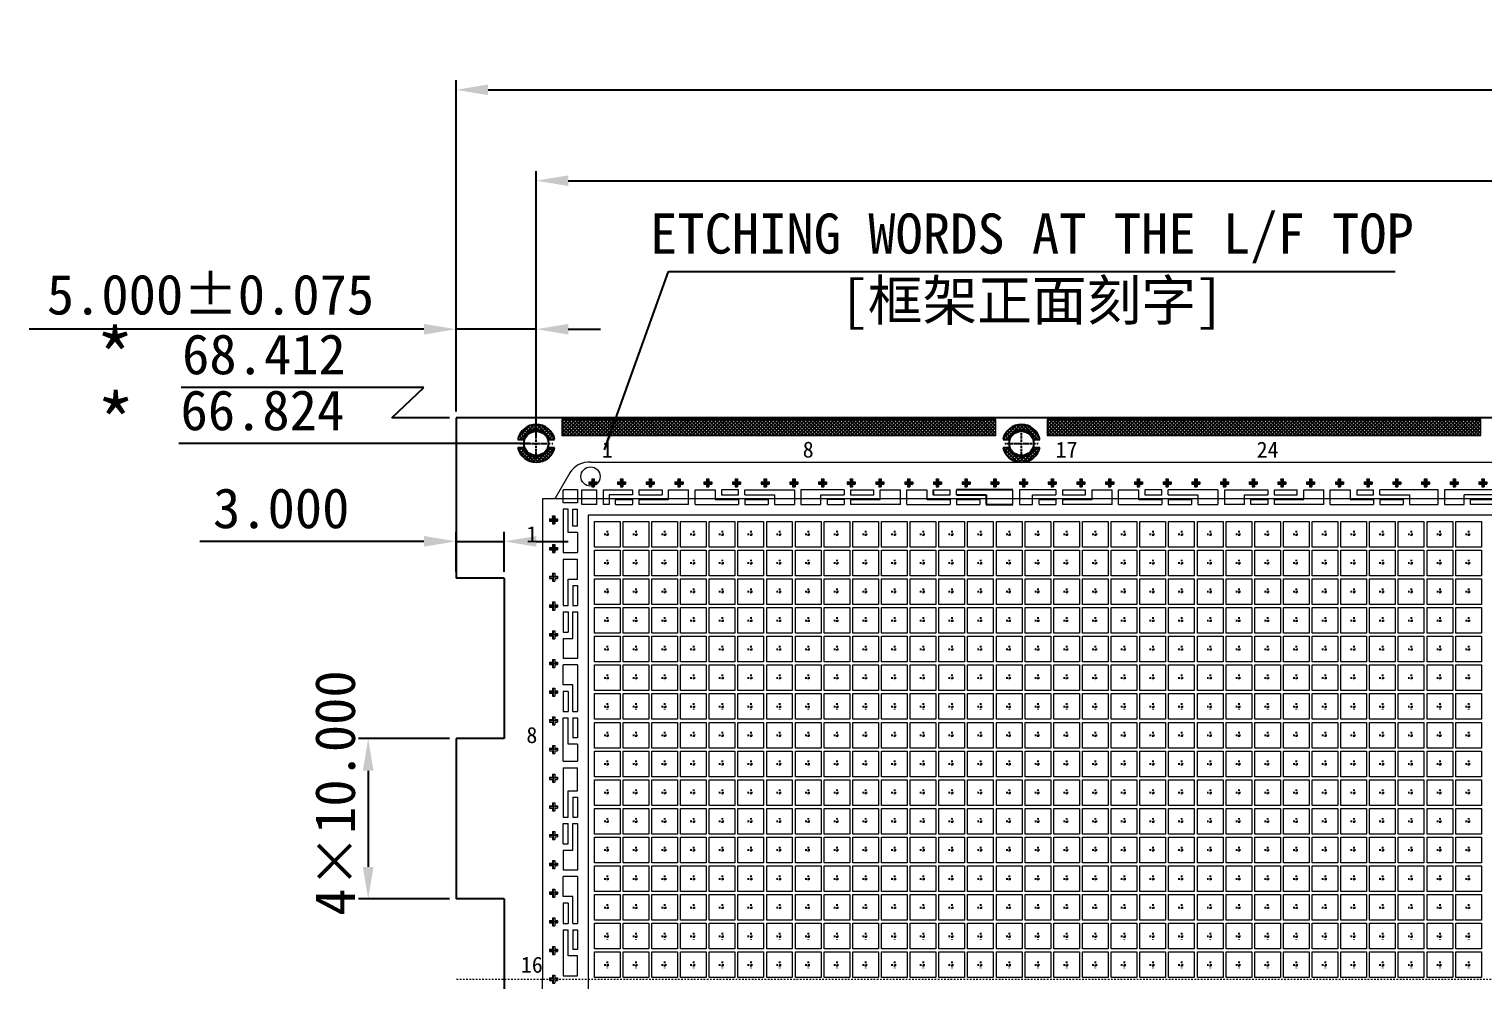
# Model space of a CAD drawing. Extents: x -590 to -223, y -126 to 82.
# Drawn here: x -578.9 to -488.3, y 23 to 82.3 of the extents above; entities that cross this region are included whole.
import ezdxf

# ---------------------------------------------------------------- set-up
doc = ezdxf.new("R2010")
doc.units = 0
doc.header["$LTSCALE"] = 0.01
doc.header["$MEASUREMENT"] = 0
for name, pattern in [('CENTER', [2, 1.25, -0.25, 0.25, -0.25]), ('CENTER2', [1.125, 0.75, -0.125, 0.125, -0.125]), ('PHANTOM', [2.5, 1.25, -0.25, 0.25, -0.25, 0.25, -0.25])]:
    doc.linetypes.add(name, pattern=pattern)
doc.layers.get('0').update_dxf_attribs({"linetype": 'CONTINUOUS', "lineweight": 0})
doc.layers.get('DEFPOINTS').update_dxf_attribs({"linetype": 'CONTINUOUS'})
for name, color, linetype in [('0D', 2, 'CONTINUOUS'), ('CEN', 2, 'CENTER'), ('DIM', 7, 'CONTINUOUS'), ('Double Plating', 6, 'CONTINUOUS'), ('PAGE1', 7, 'CONTINUOUS'), ('plating', 1, 'CONTINUOUS'), ('标注', 7, 'CONTINUOUS')]:
    doc.layers.add(name, color=color, linetype=linetype)
doc.layers.add('Pkg', color=6, linetype='PHANTOM', lineweight=9)
doc.styles.get("Standard").update_dxf_attribs({"font": ''})
doc.styles.get('STANDARD').set_extended_font_data('SimSun')
doc.dimstyles.new('St.ZJ', dxfattribs={"dimtxt": 2.5, "dimasz": 2, "dimexe": 0.6, "dimexo": 0.4, "dimgap": 0.8, "dimtad": 1, "dimdec": 3, "dimzin": 0, "dimdsep": 46, "dimtxsty": 'STANDARD', "dimcen": 0.6, "dimclrd": 1, "dimclre": 1, "dimclrt": 256, "dimadec": 0, "dimazin": 0, "dimtfac": 1, "dimtdec": 3, "dimtmove": 0, "dimatfit": 3, "dimfxl": 1, "dimtolj": 1, "dimtzin": 0, "dimarcsym": 0})
pattern_1 = [(45, (0, 0), (-0.1122532, 0.1122532), []), (135, (0, 0), (-0.1122532, -0.1122532), [])]

# ---------------------------------------------------------------- blocks, each defined once
blk = doc.blocks.new('*D17')
at = {"color": 1, "lineweight": -2, "transparency": 16777216}
for p, q in [((-1339.222, -1190.498), (-1339.222, -1187.996)), ((-1336.222, -1190.498), (-1336.222, -1187.996)), ((-1341.222, -1188.596), (-1355.195, -1188.596)), ((-1339.222, -1188.596), (-1336.222, -1188.596)), ((-1334.222, -1188.596), (-1332.222, -1188.596))]:
    blk.add_line(p, q, dxfattribs=at)
at = {"color": 1, "transparency": 16777216}
for points in [[(-1341.222, -1188.929), (-1341.222, -1188.263), (-1339.222, -1188.596)], [(-1334.222, -1188.263), (-1334.222, -1188.929), (-1336.222, -1188.596)]]:
    blk.add_solid(points, dxfattribs=at)
at = {"layer": 'DEFPOINTS', "color": 0, "transparency": 16777216}
for p in [(-1336.222, -1188.596), (-1339.222, -1190.898), (-1336.222, -1190.898)]:
    blk.add_point(p, dxfattribs=at)
at = {"transparency": 16777216, "insert": (-1350.122, -1186.546), "char_height": 2.5, "attachment_point": 5}
blk.add_mtext('\\A1;3.000', dxfattribs=at)
blk = doc.blocks.new('SQURE')
h = blk.add_hatch()
h.set_pattern_fill('ANSI31', color=3, scale=0.01, style=0)
h.set_pattern_definition([(45, (-1249.376477, 404.86497), (-0.0224506403, 0.0224506403), [])])
h.paths.add_polyline_path([(0.25, 0.075), (0.075, 0.075), (0.075, 0.25), (0, 0.25), (0, 0), (0.25, 0)])
h.paths.add_polyline_path([(0.25, 0), (0, 0), (0, -0.039, 0.039956), (0.075, -0.098), (0.075, -0.075), (0.25, -0.075)])
h.paths.add_polyline_path([(0, -0.039), (0, -0.25), (0.075, -0.25), (0.075, -0.098, -0.039956)])
h.paths.add_polyline_path([(0, -0.039, -0.02262), (-0.038, 0), (-0.25, 0), (-0.25, -0.075), (-0.075, -0.075), (-0.075, -0.25), (0, -0.25)])
h.paths.add_polyline_path([(-0.095, 0.075), (-0.25, 0.075), (-0.25, 0), (-0.038, 0, -0.039348)])
h.paths.add_polyline_path([(0, 0.25), (-0.075, 0.25), (-0.075, 0.075), (-0.095, 0.075, 0.039348), (-0.038, 0), (0, 0)])
h.paths.add_polyline_path([(0, 0), (-0.038, 0, 0.02262), (0, -0.039)])
at = {"color": 2, "linetype": 'ByBlock', "lineweight": 0}
for p, q in [((-0.25, 0.075), (-0.075, 0.075)), ((-0.25, 0.075), (-0.25, -0.075)), ((-0.075, 0.25), (-0.075, 0.075)), ((-0.075, 0.25), (0.075, 0.25)), ((0.075, 0.25), (0.075, 0.075)), ((0.075, 0.075), (0.25, 0.075)), ((-0.25, -0.075), (-0.075, -0.075)), ((-0.075, -0.075), (-0.075, -0.25)), ((0.075, -0.075), (0.25, -0.075)), ((0.075, -0.075), (0.075, -0.25))]:
    blk.add_line(p, q, dxfattribs=at)
at = {"color": 2}
for p, q in [((0.25, 0.075), (0.25, -0.075)), ((-0.075, -0.25), (0.075, -0.25))]:
    blk.add_line(p, q, dxfattribs=at)
at = {"layer": '0D', "color": 3, "linetype": 'ByBlock', "lineweight": 0}
for p, q in [((0.27, 0), (-0.27, 0)), ((0, -0.264), (0, 0.264))]:
    blk.add_line(p, q, dxfattribs=at)
blk = doc.blocks.new('SQURE1')
at = {"linetype": 'ByBlock', "lineweight": 0}
for p, q in [((131.523, 272.082), (131.523, 271.907)), ((131.523, 272.082), (131.673, 272.082)), ((131.673, 272.082), (131.673, 271.907)), ((131.348, 271.907), (131.523, 271.907)), ((131.348, 271.907), (131.348, 271.757)), ((131.348, 271.757), (131.523, 271.757)), ((131.523, 271.757), (131.523, 271.582)), ((131.673, 271.907), (131.848, 271.907)), ((131.673, 271.757), (131.848, 271.757)), ((131.673, 271.757), (131.673, 271.582))]:
    blk.add_line(p, q, dxfattribs=at)
for p, q in [((131.523, 271.582), (131.673, 271.582)), ((131.848, 271.907), (131.848, 271.757))]:
    blk.add_line(p, q)
at = {"layer": '0D', "color": 3, "linetype": 'ByBlock', "lineweight": 0}
for p, q in [((131.598, 271.568), (131.598, 272.095)), ((131.868, 271.832), (131.328, 271.832))]:
    blk.add_line(p, q, dxfattribs=at)
blk = doc.blocks.new('*D19')
at = {"color": 1, "lineweight": -2, "transparency": 16777216}
for p, q in [((-1334.222, -1182.086), (-1334.222, -1165.506)), ((-1092.222, -1182.086), (-1092.222, -1165.506)), ((-1332.222, -1166.106), (-1094.222, -1166.106))]:
    blk.add_line(p, q, dxfattribs=at)
at = {"color": 1, "transparency": 16777216}
for points in [[(-1332.222, -1165.773), (-1332.222, -1166.44), (-1334.222, -1166.106)], [(-1094.222, -1166.44), (-1094.222, -1165.773), (-1092.222, -1166.106)]]:
    blk.add_solid(points, dxfattribs=at)
at = {"layer": 'DEFPOINTS', "color": 0, "transparency": 16777216}
for p in [(-1092.222, -1166.106), (-1334.222, -1182.486), (-1092.222, -1182.486)]:
    blk.add_point(p, dxfattribs=at)
at = {"transparency": 16777216, "insert": (-1213.222, -1163.959), "char_height": 2.5, "attachment_point": 5}
blk.add_mtext('\\A1;8×30.25%%P0.025=242.000', dxfattribs=at)
blk = doc.blocks.new('*D22')
at = {"color": 1, "lineweight": -2, "transparency": 16777216}
for p, q in [((-1339.622, -1200.898), (-1345.301, -1200.898)), ((-1344.701, -1202.898), (-1344.701, -1208.898)), ((-1339.622, -1210.898), (-1345.301, -1210.898))]:
    blk.add_line(p, q, dxfattribs=at)
at = {"color": 1, "transparency": 16777216}
for points in [[(-1344.368, -1202.898), (-1345.035, -1202.898), (-1344.701, -1200.898)], [(-1345.035, -1208.898), (-1344.368, -1208.898), (-1344.701, -1210.898)]]:
    blk.add_solid(points, dxfattribs=at)
at = {"layer": 'DEFPOINTS', "color": 0, "transparency": 16777216}
for p in [(-1339.222, -1200.898), (-1344.701, -1210.898), (-1339.222, -1210.898)]:
    blk.add_point(p, dxfattribs=at)
at = {"transparency": 16777216, "insert": (-1346.751, -1204.291), "char_height": 2.5, "attachment_point": 5, "rotation": 90}
blk.add_mtext('4×\\A1;10.000', dxfattribs=at)
blk = doc.blocks.new('Number1')
at = {"char_height": 1, "width": 2.79448, "attachment_point": 5}
for s, insert in [('1', (-0.995, 7.07)), ('8', (11.535, 7.07)), ('17', (27.645, 7.07)), ('24', (40.175, 7.07))]:
    blk.add_mtext(s, dxfattribs=dict(at, insert=insert))
blk = doc.blocks.new('Number2')
at = {"char_height": 1, "width": 2.79448, "attachment_point": 5}
for s, insert in [('1', (-6.111, 1.795)), ('8', (-6.111, -10.735)), ('16', (-6.111, -25.055)), ('24', (-6.111, -39.375)), ('32', (-6.111, -53.695))]:
    blk.add_mtext(s, dxfattribs=dict(at, insert=insert))
blk = doc.blocks.new('ceter')
at = {"color": 1, "linetype": 'CENTER2', "ltscale": 0.05}
for p, q in [((133.753, 275.997), (134.143, 275.997)), ((133.753, 275.997), (134.143, 275.997)), ((133.753, 275.997), (134.143, 275.997)), ((133.753, 275.997), (134.143, 275.997)), ((133.948, 276.199), (133.948, 275.795)), ((133.948, 276.199), (133.948, 275.795)), ((133.948, 276.199), (133.948, 275.795)), ((133.948, 276.199), (133.948, 275.795))]:
    blk.add_line(p, q, dxfattribs=at)
blk = doc.blocks.new('frame')
at = {"layer": 'Pkg', "color": 0, "linetype": 'ByBlock'}
blk.add_lwpolyline([(-549.124, -323.329), (-547.524, -323.329), (-547.524, -324.929), (-549.124, -324.929)], close=True, dxfattribs=at)
at = {"layer": 'plating'}
blk.add_blockref('ceter', (-682.272, -600.125), dxfattribs=at)
blk = doc.blocks.new('*D39')
at = {"layer": 'DEFPOINTS', "color": 0, "transparency": 16777216}
for p in [(-1089.222, -1160.438), (-1339.222, -1180.898), (-1089.222, -1184.895)]:
    blk.add_point(p, dxfattribs=at)
at = {"layer": 'DIM', "color": 1, "lineweight": -2, "transparency": 16777216}
for p, q in [((-1339.222, -1180.498), (-1339.222, -1159.838)), ((-1089.222, -1184.495), (-1089.222, -1159.838)), ((-1337.222, -1160.438), (-1091.222, -1160.438))]:
    blk.add_line(p, q, dxfattribs=at)
at = {"layer": 'DIM', "color": 1, "transparency": 16777216}
for points in [[(-1337.222, -1160.105), (-1337.222, -1160.772), (-1339.222, -1160.438)], [(-1091.222, -1160.772), (-1091.222, -1160.105), (-1089.222, -1160.438)]]:
    blk.add_solid(points, dxfattribs=at)
at = {"layer": 'DIM', "transparency": 16777216, "insert": (-1213.749, -1158.291), "char_height": 2.5, "attachment_point": 5}
blk.add_mtext('\\A1;250.000%%P0.100', dxfattribs=at)
blk = doc.blocks.new('*D46')
at = {"color": 1, "lineweight": -2, "transparency": 16777216}
for p, q in [((-1341.222, -1175.368), (-1365.841, -1175.368)), ((-1339.222, -1180.498), (-1339.222, -1174.768)), ((-1334.222, -1175.368), (-1339.222, -1175.368)), ((-1334.222, -1182.086), (-1334.222, -1174.768)), ((-1332.222, -1175.368), (-1330.222, -1175.368))]:
    blk.add_line(p, q, dxfattribs=at)
at = {"color": 1, "transparency": 16777216}
for points in [[(-1341.222, -1175.701), (-1341.222, -1175.035), (-1339.222, -1175.368)], [(-1332.222, -1175.035), (-1332.222, -1175.701), (-1334.222, -1175.368)]]:
    blk.add_solid(points, dxfattribs=at)
at = {"layer": 'DEFPOINTS', "color": 0, "transparency": 16777216}
for p in [(-1339.222, -1175.368), (-1339.222, -1180.898), (-1334.222, -1182.486)]:
    blk.add_point(p, dxfattribs=at)
at = {"transparency": 16777216, "insert": (-1354.531, -1173.22), "char_height": 2.5, "attachment_point": 5}
blk.add_mtext('\\A1;5.000%%P0.075', dxfattribs=at)
blk = doc.blocks.new('*D49')
at = {"color": 1, "lineweight": -2, "transparency": 16777216}
blk.add_line((-1334.622, -1182.486), (-1356.512, -1182.486), dxfattribs=at)
at = {"layer": 'DEFPOINTS', "color": 0, "transparency": 16777216}
for p in [(-1345.279, -1182.486), (-1334.222, -1182.486), (-1331.582, -1249.31)]:
    blk.add_point(p, dxfattribs=at)
at = {"transparency": 16777216, "insert": (-1351.296, -1180.436), "char_height": 2.5, "attachment_point": 5}
blk.add_mtext('\\A1;66.824', dxfattribs=at)
blk = doc.blocks.new('*D50')
at = {"color": 1, "lineweight": -2, "transparency": 16777216}
for p, q in [((-1341.232, -1178.997), (-1356.367, -1178.997)), ((-1343.222, -1180.898), (-1341.232, -1178.997)), ((-1339.622, -1180.898), (-1343.222, -1180.898))]:
    blk.add_line(p, q, dxfattribs=at)
at = {"layer": 'DEFPOINTS', "color": 0, "transparency": 16777216}
for p in [(-1345.232, -1178.997), (-1339.222, -1180.898), (-1331.582, -1249.31)]:
    blk.add_point(p, dxfattribs=at)
at = {"transparency": 16777216, "insert": (-1351.2, -1176.947), "char_height": 2.5, "attachment_point": 5}
blk.add_mtext('\\A1;68.412', dxfattribs=at)
blk = doc.blocks.new('vc')
for p, q in [((-93.64, 209.47), (-94.99, 209.47)), ((-94.99, 208.27), (-94.99, 209.47)), ((-93.24, 208.12), (-93.24, 209.47)), ((-93.24, 209.47), (-91.85, 209.47)), ((-91.85, 208.12), (-91.85, 209.47)), ((-91.25, 209.47), (-91.25, 208.12)), ((-91.25, 209.47), (-88.51, 209.47)), ((-85.74, 209.47), (-85.74, 209.02)), ((-85.14, 208.57), (-85.14, 209.47)), ((-85.14, 209.47), (-83.26, 209.47)), ((-80.79, 209.47), (-80.79, 208.57)), ((-80.19, 209.47), (-80.19, 209.02)), ((-68.71, 209.47), (-72.76, 209.47)), ((-65.94, 209.02), (-65.94, 209.47)), ((-65.34, 208.57), (-65.34, 209.47)), ((-65.34, 209.47), (-63.46, 209.47)), ((-60.99, 209.47), (-60.99, 208.57)), ((-52.93, 208.12), (-52.93, 209.47)), ((-52.33, 209.47), (-52.33, 208.12)), ((-48.91, 209.47), (-52.33, 209.47)), ((-46.14, 209.02), (-46.14, 209.47)), ((-45.54, 208.57), (-45.54, 209.47)), ((-45.54, 209.47), (-43.66, 209.47)), ((-41.19, 209.47), (-41.19, 208.57)), ((-40.59, 209.47), (-40.59, 209.02)), ((-33.76, 209.47), (-38.41, 209.47)), ((-26.34, 209.02), (-26.34, 209.47)), ((-25.74, 208.57), (-25.74, 209.47)), ((-25.74, 209.47), (-23.86, 209.47)), ((-21.39, 209.47), (-21.39, 208.57)), ((-20.79, 209.47), (-20.79, 209.02)), ((-13.29, 209.47), (-18.61, 209.47)), ((-13.18, 209.47), (-13.29, 209.47)), ((-13.18, 208.12), (-13.18, 209.47)), ((-12.58, 209.47), (-12.58, 208.12)), ((-7.92, 209.47), (-12.58, 209.47)), ((-93.64, 208.27), (-94.99, 208.27)), ((-94.54, 208.27), (-94.99, 208.27)), ((-91.85, 208.12), (-93.24, 208.12)), ((-90.69, 208.12), (-91.25, 208.12)), ((-88.51, 209.02), (-90.69, 209.02)), ((-90.69, 209.02), (-90.69, 208.12)), ((-90.09, 208.12), (-90.09, 208.57)), ((-87.91, 208.57), (-85.14, 208.57)), ((-83.26, 208.12), (-87.91, 208.12)), ((-80.79, 208.57), (-78.61, 208.57)), ((-78.01, 209.02), (-75.24, 209.02)), ((-75.84, 208.57), (-75.84, 208.12)), ((-75.24, 209.02), (-75.24, 208.12)), ((-72.76, 208.12), (-70.89, 208.12)), ((-70.89, 208.12), (-70.89, 209.02)), ((-70.89, 209.02), (-68.71, 209.02)), ((-70.29, 208.12), (-70.29, 208.57)), ((-68.11, 208.57), (-65.34, 208.57)), ((-63.46, 208.12), (-68.11, 208.12)), ((-60.99, 208.57), (-58.81, 208.57)), ((-56.04, 208.57), (-56.04, 208.12)), ((-52.33, 208.12), (-51.09, 208.12)), ((-51.09, 208.12), (-51.09, 209.02)), ((-51.09, 209.02), (-48.91, 209.02)), ((-50.49, 208.12), (-50.49, 208.57)), ((-48.31, 208.57), (-45.54, 208.57)), ((-43.66, 208.12), (-48.31, 208.12)), ((-41.19, 208.57), (-39.01, 208.57)), ((-38.41, 209.02), (-35.64, 209.02)), ((-36.24, 208.57), (-36.24, 208.12)), ((-35.64, 209.02), (-35.64, 208.12)), ((-35.64, 208.12), (-33.76, 208.12)), ((-31.29, 208.12), (-31.29, 209.02)), ((-31.29, 209.02), (-29.11, 209.02)), ((-30.69, 208.12), (-30.69, 208.57)), ((-28.51, 208.57), (-25.74, 208.57)), ((-23.86, 208.12), (-28.51, 208.12)), ((-21.39, 208.57), (-19.21, 208.57)), ((-18.61, 209.02), (-15.84, 209.02)), ((-16.44, 208.57), (-16.44, 208.12)), ((-15.84, 209.02), (-15.84, 208.12)), ((-15.84, 208.12), (-13.29, 208.12)), ((-13.29, 208.12), (-13.18, 208.12)), ((-12.58, 208.12), (-10.74, 208.12)), ((-10.74, 208.12), (-10.74, 209.02)), ((-94.54, 207.67), (-94.99, 207.67)), ((-94.54, 205.48), (-94.54, 207.67)), ((-94.09, 206.08), (-94.09, 207.67)), ((-93.64, 206.08), (-93.64, 207.67)), ((-93.64, 205.48), (-94.54, 205.48)), ((-93.64, 206.08), (-94.09, 206.08)), ((-94.99, 203.01), (-94.99, 198.66)), ((-93.64, 201.13), (-93.64, 203.01)), ((-94.54, 201.13), (-93.64, 201.13)), ((-94.54, 198.66), (-94.54, 201.13)), ((-94.09, 200.53), (-93.64, 200.53)), ((-94.09, 195.58), (-94.09, 198.06)), ((-94.99, 196.18), (-94.54, 196.18)), ((-94.99, 195.58), (-94.09, 195.58)), ((-94.99, 191.23), (-94.99, 193.11)), ((-93.64, 193.11), (-93.64, 188.76)), ((-94.09, 191.23), (-94.99, 191.23)), ((-94.54, 190.63), (-94.99, 190.63)), ((-94.09, 188.76), (-94.09, 191.23)), ((-94.54, 185.68), (-94.54, 188.16)), ((-93.64, 186.28), (-94.09, 186.28)), ((-93.64, 185.68), (-94.54, 185.68)), ((-94.99, 183.49), (-94.99, 178.86)), ((-93.64, 181.33), (-93.64, 183.49)), ((-94.54, 178.86), (-94.54, 181.33)), ((-94.54, 181.33), (-93.64, 181.33)), ((-94.09, 180.73), (-93.64, 180.73)), ((-94.09, 175.78), (-94.09, 178.26)), ((-94.99, 176.38), (-94.54, 176.38)), ((-94.99, 175.78), (-94.09, 175.78)), ((-94.99, 171.43), (-94.99, 173.31)), ((-93.64, 173.31), (-93.64, 168.91)), ((-94.09, 171.43), (-94.99, 171.43)), ((-94.09, 168.91), (-94.09, 171.43)), ((-94.54, 170.83), (-94.99, 170.83)), ((-94.99, 168.31), (-94.99, 164.01)), ((-94.54, 165.88), (-94.54, 168.31)), ((-93.64, 165.88), (-94.54, 165.88)), ((-93.64, 166.48), (-94.09, 166.48)), ((-93.64, 164.01), (-93.64, 165.88))]:
    blk.add_line(p, q)
at = {"color": 0}
for p, q in [((-93.64, 209.47), (-93.64, 208.27)), ((-88.51, 209.47), (-88.51, 209.02)), ((-87.91, 209.47), (-87.91, 209.02)), ((-87.91, 209.47), (-85.74, 209.47)), ((-83.26, 208.12), (-83.26, 209.47)), ((-82.66, 208.12), (-82.66, 209.47)), ((-82.66, 209.47), (-80.79, 209.47)), ((-78.61, 209.47), (-80.19, 209.47)), ((-78.61, 209.02), (-78.61, 209.47)), ((-78.01, 209.02), (-78.01, 209.47)), ((-78.01, 209.47), (-73.36, 209.47)), ((-73.36, 209.47), (-73.36, 208.12)), ((-72.76, 209.47), (-72.76, 208.12)), ((-68.71, 209.47), (-68.71, 209.02)), ((-68.11, 209.47), (-68.11, 209.02)), ((-68.11, 209.47), (-65.94, 209.47)), ((-63.46, 208.12), (-63.46, 209.47)), ((-62.86, 208.12), (-62.86, 209.47)), ((-62.86, 209.47), (-60.99, 209.47)), ((-60.39, 209.47), (-58.81, 209.47)), ((-58.81, 209.02), (-58.81, 209.47)), ((-58.21, 209.02), (-58.21, 209.47)), ((-48.91, 209.47), (-48.91, 209.02)), ((-48.31, 209.47), (-48.31, 209.02)), ((-48.31, 209.47), (-46.14, 209.47)), ((-43.66, 208.12), (-43.66, 209.47)), ((-43.06, 208.12), (-43.06, 209.47)), ((-43.06, 209.47), (-41.19, 209.47)), ((-39.01, 209.47), (-40.59, 209.47)), ((-39.01, 209.02), (-39.01, 209.47)), ((-38.41, 209.02), (-38.41, 209.47)), ((-33.76, 209.47), (-33.76, 208.12)), ((-33.16, 209.47), (-33.16, 208.12)), ((-33.16, 209.47), (-29.11, 209.47)), ((-29.11, 209.47), (-29.11, 209.02)), ((-28.51, 209.47), (-28.51, 209.02)), ((-28.51, 209.47), (-26.34, 209.47)), ((-23.86, 208.12), (-23.86, 209.47)), ((-23.26, 208.12), (-23.26, 209.47)), ((-23.26, 209.47), (-21.39, 209.47)), ((-20.79, 209.47), (-19.21, 209.47)), ((-19.21, 209.02), (-19.21, 209.47)), ((-18.61, 209.02), (-18.61, 209.47)), ((-90.09, 208.57), (-88.51, 208.57)), ((-90.09, 208.12), (-88.51, 208.12)), ((-88.51, 208.57), (-88.51, 208.12)), ((-87.91, 209.02), (-85.74, 209.02)), ((-87.91, 208.57), (-87.91, 208.12)), ((-82.66, 208.12), (-78.61, 208.12)), ((-80.19, 209.02), (-78.61, 209.02)), ((-78.61, 208.57), (-78.61, 208.12)), ((-78.01, 208.57), (-78.01, 208.12)), ((-78.01, 208.57), (-75.84, 208.57)), ((-78.01, 208.12), (-75.84, 208.12)), ((-75.24, 208.12), (-73.36, 208.12)), ((-68.71, 208.57), (-70.29, 208.57)), ((-70.29, 208.12), (-68.71, 208.12)), ((-68.71, 208.57), (-68.71, 208.12)), ((-68.11, 209.02), (-65.94, 209.02)), ((-68.11, 208.57), (-68.11, 208.12)), ((-62.86, 208.12), (-58.81, 208.12)), ((-60.39, 209.02), (-58.81, 209.02)), ((-58.81, 208.57), (-58.81, 208.12)), ((-58.21, 208.57), (-58.21, 208.12)), ((-58.21, 208.57), (-56.04, 208.57)), ((-58.21, 208.12), (-56.04, 208.12)), ((-50.49, 208.57), (-48.91, 208.57)), ((-50.49, 208.12), (-48.91, 208.12)), ((-48.91, 208.57), (-48.91, 208.12)), ((-48.31, 209.02), (-46.14, 209.02)), ((-48.31, 208.57), (-48.31, 208.12)), ((-43.06, 208.12), (-39.01, 208.12)), ((-40.59, 209.02), (-39.01, 209.02)), ((-39.01, 208.57), (-39.01, 208.12)), ((-38.41, 208.57), (-38.41, 208.12)), ((-38.41, 208.57), (-36.24, 208.57)), ((-38.41, 208.12), (-36.24, 208.12)), ((-31.29, 208.12), (-33.16, 208.12)), ((-30.69, 208.57), (-29.11, 208.57)), ((-29.11, 208.12), (-30.69, 208.12)), ((-29.11, 208.57), (-29.11, 208.12)), ((-28.51, 209.02), (-26.34, 209.02)), ((-28.51, 208.57), (-28.51, 208.12)), ((-23.26, 208.12), (-19.21, 208.12)), ((-20.79, 209.02), (-19.21, 209.02)), ((-19.21, 208.57), (-19.21, 208.12)), ((-18.61, 208.57), (-18.61, 208.12)), ((-18.61, 208.57), (-16.44, 208.57)), ((-18.61, 208.12), (-16.44, 208.12)), ((-7.92, 209.02), (-10.74, 209.02)), ((-94.99, 207.67), (-94.99, 203.61)), ((-94.09, 207.67), (-93.64, 207.67)), ((-93.64, 205.48), (-93.64, 203.61)), ((-94.99, 203.61), (-93.64, 203.61)), ((-94.99, 203.01), (-93.64, 203.01)), ((-94.09, 200.53), (-94.09, 198.66)), ((-93.64, 200.53), (-93.64, 198.66)), ((-94.99, 198.66), (-94.54, 198.66)), ((-94.09, 198.66), (-93.64, 198.66)), ((-94.99, 198.06), (-94.54, 198.06)), ((-94.99, 198.06), (-94.99, 196.18)), ((-94.54, 198.06), (-94.54, 196.18)), ((-94.09, 198.06), (-93.64, 198.06)), ((-93.64, 198.06), (-93.64, 193.71)), ((-94.99, 195.58), (-94.99, 193.71)), ((-93.64, 193.71), (-94.99, 193.71)), ((-93.64, 193.11), (-94.99, 193.11)), ((-94.99, 190.63), (-94.99, 188.76)), ((-94.54, 190.63), (-94.54, 188.76)), ((-94.99, 188.76), (-94.54, 188.76)), ((-94.99, 188.16), (-94.54, 188.16)), ((-94.99, 184.09), (-94.99, 188.16)), ((-94.09, 188.76), (-93.64, 188.76)), ((-94.09, 188.16), (-93.64, 188.16)), ((-94.09, 188.16), (-94.09, 186.28)), ((-93.64, 188.16), (-93.64, 186.28)), ((-93.64, 185.68), (-93.64, 184.09)), ((-94.99, 184.09), (-93.64, 184.09)), ((-94.99, 183.49), (-93.64, 183.49)), ((-94.09, 180.73), (-94.09, 178.86)), ((-93.64, 180.73), (-93.64, 178.86)), ((-94.99, 178.86), (-94.54, 178.86)), ((-94.99, 178.26), (-94.54, 178.26)), ((-94.99, 176.38), (-94.99, 178.26)), ((-94.54, 176.38), (-94.54, 178.26)), ((-94.09, 178.86), (-93.64, 178.86)), ((-94.09, 178.26), (-93.64, 178.26)), ((-93.64, 178.26), (-93.64, 173.91)), ((-94.99, 175.78), (-94.99, 173.91)), ((-93.64, 173.91), (-94.99, 173.91)), ((-93.64, 173.31), (-94.99, 173.31)), ((-94.99, 170.83), (-94.99, 168.91)), ((-94.54, 170.83), (-94.54, 168.91)), ((-94.99, 168.91), (-94.54, 168.91)), ((-94.09, 168.91), (-93.64, 168.91)), ((-94.99, 168.31), (-94.54, 168.31)), ((-94.09, 168.31), (-93.64, 168.31)), ((-94.09, 168.31), (-94.09, 166.48)), ((-93.64, 168.31), (-93.64, 166.48)), ((-94.99, 164.01), (-93.64, 164.01))]:
    blk.add_line(p, q, dxfattribs=at)
at = {"color": 0, "lineweight": -3}
for p, q in [((-60.39, 209.47), (-60.39, 209.02)), ((-52.93, 209.47), (-58.21, 209.47)), ((-58.21, 209.02), (-55.44, 209.02)), ((-55.44, 209.02), (-55.44, 208.12)), ((-55.44, 208.12), (-52.93, 208.12))]:
    blk.add_line(p, q, dxfattribs=at)
blk.add_lwpolyline([(-7.92, 208.12), (-10.14, 208.12), (-10.14, 208.57), (-7.92, 208.57)])
blk = doc.blocks.new('Range')
at = {"layer": 'CEN'}
h = blk.add_hatch(dxfattribs=at)
h.set_pattern_fill('ANSI37', color=6, scale=0.05, style=0)
h.set_pattern_definition(pattern_1)
edge = h.paths.add_edge_path()
edge.add_arc((-416.667, 103.017), 0.837, 17.37869, 162.62131)
edge.add_line((-417.466, 103.267), (-417.815, 103.267))
edge.add_arc((-416.667, 103.017), 1.175, 12.28449, 167.71551, ccw=False)
edge.add_line((-415.519, 103.267), (-415.868, 103.267))
h = blk.add_hatch(dxfattribs=at)
h.set_pattern_fill('ANSI37', color=6, scale=0.05, style=0)
h.set_pattern_definition(pattern_1)
edge = h.paths.add_edge_path()
edge.add_arc((-416.667, 103.017), 0.837, 197.37869, 342.62131)
edge.add_line((-415.868, 102.767), (-415.519, 102.767))
edge.add_arc((-416.667, 103.017), 1.175, 192.28449, 347.71551, ccw=False)
edge.add_line((-417.815, 102.767), (-417.466, 102.767))
at = {"color": 0}
for p, q in [((-417.815, 103.267), (-417.466, 103.267)), ((-417.815, 102.767), (-417.466, 102.767)), ((-415.868, 103.267), (-415.519, 103.267)), ((-415.868, 102.767), (-415.519, 102.767))]:
    blk.add_line(p, q, dxfattribs=at)
for radius, start, end in [(1.175, 12.28449, 167.71551), (0.837, 17.37869, 162.62131), (1.175, 192.28449, 347.71551), (0.837, 197.37869, 342.62131)]:
    blk.add_arc((-416.667, 103.017), radius, start, end, dxfattribs=at)
at = {"layer": 'CEN', "color": 3, "linetype": 'CENTER'}
for p, q in [((-416.667, 102.117), (-416.667, 103.917)), ((-417.567, 103.017), (-415.767, 103.017))]:
    blk.add_line(p, q, dxfattribs=at)
at = {"layer": 'PAGE1'}
blk.add_circle((-416.667, 103.017), 0.762, dxfattribs=at)
blk = doc.blocks.new('Circle')
at = {"layer": 'plating', "color": 3, "linetype": 'CENTER'}
for p, q in [((39.353, 160.07), (39.353, 161.783)), ((38.321, 160.927), (40.385, 160.927))]:
    blk.add_line(p, q, dxfattribs=at)
at = {"color": 0, "rotation": 2.9849863675e-06}
blk.add_blockref('Range', (456.019, 57.91), dxfattribs=at)
blk = doc.blocks.new('Z$W@#00294823')
at = {"layer": 'CEN', "color": 3, "linetype": 'CENTER'}
for p, q in [((0, -0.856), (0, 0.856)), ((-1.032, 0), (1.032, 0))]:
    blk.add_line(p, q, dxfattribs=at)
at = {"layer": '标注'}
blk.add_blockref('Circle', (-39.353, -160.927), dxfattribs=at)
blk = doc.blocks.new('Z$W@#38060F6F')
at = {"color": 0}
blk.add_blockref('Z$W@#00294823', (0, 0), dxfattribs=at)

msp = doc.modelspace()

# ---------------------------------------------------------------- hatches: boundary and pattern name
at = {"layer": 'Double Plating'}
h = msp.add_hatch(dxfattribs=at)
h.set_pattern_fill('ANSI37', color=6, scale=0.05, style=0)
h.set_pattern_definition([(45, (-906.23735, -170.49546), (-0.1122532, 0.1122532), []), (135, (-906.23735, -170.49546), (-0.1122532, -0.1122532), [])])
h.paths.add_polyline_path([(-518.6633, 57.942), (-545.7133, 57.942), (-545.7133, 56.942), (-518.6633, 56.942)])
h = msp.add_hatch(dxfattribs=at)
h.set_pattern_fill('ANSI37', color=6, scale=0.05, style=0)
h.set_pattern_definition([(45, (-875.98735, -170.49546), (-0.1122532, 0.1122532), []), (135, (-875.98735, -170.49546), (-0.1122532, -0.1122532), [])])
h.paths.add_polyline_path([(-488.4133, 57.942), (-515.4633, 57.942), (-515.4633, 56.942), (-488.4133, 56.942)])

# ---------------------------------------------------------------- linework, layer by layer
for p, q in [((-552.3133, 58.042), (-513.5867, 58.042)), ((-552.3133, 58.042), (-513.2162, 58.042)), ((-552.3133, 58.042), (-512.2525, 58.042)), ((-544.0683, 51.967), (-544.0683, -5.883)), ((-430.7283, 51.967), (-544.0683, 51.967))]:
    msp.add_line(p, q)
at = {"color": 5}
for p, q in [((-543.9086, 55.292), (-487.3983, 55.292)), ((-545.2232, 54.6092), (-546.1512, 53.002)), ((-546.9339, 53.002), (-546.9313, 23.042)), ((-487.3983, 53.002), (-546.9339, 53.002)), ((-546.9339, -6.918), (-546.9313, 23.042))]:
    msp.add_line(p, q, dxfattribs=at)
at = {"color": 3, "linetype": 'CENTER2'}
msp.add_line((-552.279, 23.042), (-422.5176, 23.042), dxfattribs=at)
for points in [[(-518.6633, 57.942), (-545.7133, 57.942), (-545.7133, 56.942), (-518.6633, 56.942)], [(-488.4133, 57.942), (-515.4633, 57.942), (-515.4633, 56.942), (-488.4133, 56.942)]]:
    msp.add_lwpolyline(points, close=True)
at = {"color": 5}
msp.add_circle((-543.9291, 54.387), 0.6, dxfattribs=at)
msp.add_arc((-543.9835, 53.8292), 1.4647, 87.066499, 147.824157, dxfattribs=at)
at = {"layer": 'PAGE1'}
for p, q in [((-305.3133, 58.042), (-552.3133, 58.042)), ((-552.3133, 58.042), (-552.3133, 48.042)), ((-549.3133, 48.042), (-552.3133, 48.042)), ((-549.3133, 48.042), (-549.3133, 38.042)), ((-552.3133, 38.042), (-552.3133, 28.042)), ((-549.3133, 38.042), (-552.3133, 38.042)), ((-549.3133, 28.042), (-552.3133, 28.042)), ((-549.3133, 28.042), (-549.3133, 18.042))]:
    msp.add_line(p, q, dxfattribs=at)
at = {"layer": 'plating', "color": 3, "linetype": 'CENTER'}
for p, q in [((-547.3133, 55.554), (-547.3133, 57.354)), ((-517.0633, 55.554), (-517.0633, 57.354)), ((-548.2133, 56.454), (-546.4133, 56.454)), ((-517.9633, 56.454), (-516.1633, 56.454))]:
    msp.add_line(p, q, dxfattribs=at)

# ---------------------------------------------------------------- block references
at = {"color": 0}
for p in [(-547.3133, 56.454), (-517.0633, 56.454)]:
    msp.add_blockref('Z$W@#38060F6F', p, dxfattribs=at)
for name, p in [('Number1', (-541.8933, 48.992)), ('SQURE', (-543.7833, 53.987)), ('SQURE', (-541.9933, 53.987)), ('SQURE', (-540.2033, 53.987)), ('SQURE', (-538.4133, 53.987)), ('SQURE', (-536.6233, 53.987)), ('SQURE', (-534.8333, 53.987)), ('SQURE', (-533.0433, 53.987)), ('SQURE', (-531.2533, 53.987)), ('SQURE', (-529.4633, 53.987)), ('SQURE', (-527.6733, 53.987)), ('SQURE', (-525.8833, 53.987)), ('SQURE', (-524.0933, 53.987)), ('SQURE', (-522.3033, 53.987)), ('SQURE', (-520.5133, 53.987)), ('SQURE', (-518.7233, 53.987)), ('SQURE', (-516.9333, 53.987)), ('SQURE', (-515.1433, 53.987)), ('SQURE', (-513.3533, 53.987)), ('SQURE', (-511.5633, 53.987)), ('SQURE', (-509.7733, 53.987)), ('SQURE', (-507.9833, 53.987)), ('SQURE', (-506.1933, 53.987)), ('SQURE', (-504.4033, 53.987)), ('SQURE', (-502.6133, 53.987)), ('SQURE', (-500.8233, 53.987)), ('SQURE', (-499.0333, 53.987)), ('SQURE', (-497.2433, 53.987)), ('SQURE', (-495.4533, 53.987)), ('SQURE', (-493.6633, 53.987)), ('SQURE', (-491.8733, 53.987)), ('SQURE', (-490.0833, 53.987)), ('SQURE', (-488.2933, 53.987)), ('SQURE', (-546.2333, 51.682)), ('Number2', (-541.4762, 48.992)), ('frame', (5.436, 374.9158)), ('frame', (7.226, 374.9158)), ('frame', (9.016, 374.9158)), ('frame', (10.806, 374.9158)), ('frame', (12.596, 374.9158)), ('frame', (14.386, 374.9158)), ('frame', (16.176, 374.9158)), ('frame', (17.966, 374.9158)), ('frame', (19.756, 374.9158)), ('frame', (21.546, 374.9158)), ('frame', (23.336, 374.9158)), ('frame', (25.126, 374.9158)), ('frame', (26.916, 374.9158)), ('frame', (28.706, 374.9158)), ('frame', (30.496, 374.9158)), ('frame', (32.286, 374.9158)), ('frame', (34.076, 374.9158)), ('frame', (35.866, 374.9158)), ('frame', (37.656, 374.9158)), ('frame', (39.446, 374.9158)), ('frame', (41.236, 374.9158)), ('frame', (43.026, 374.9158)), ('frame', (44.816, 374.9158)), ('frame', (46.606, 374.9158)), ('frame', (48.396, 374.9158)), ('frame', (50.186, 374.9158)), ('frame', (51.976, 374.9158)), ('frame', (53.766, 374.9158)), ('frame', (55.556, 374.9158)), ('frame', (57.346, 374.9158)), ('frame', (59.136, 374.9158)), ('SQURE', (-546.2333, 49.892)), ('frame', (5.436, 373.1258)), ('frame', (7.226, 373.1258)), ('frame', (9.016, 373.1258)), ('frame', (10.806, 373.1258)), ('frame', (12.596, 373.1258)), ('frame', (14.386, 373.1258)), ('frame', (16.176, 373.1258)), ('frame', (17.966, 373.1258)), ('frame', (19.756, 373.1258)), ('frame', (21.546, 373.1258)), ('frame', (23.336, 373.1258)), ('frame', (25.126, 373.1258)), ('frame', (26.916, 373.1258)), ('frame', (28.706, 373.1258)), ('frame', (30.496, 373.1258)), ('frame', (32.286, 373.1258)), ('frame', (34.076, 373.1258)), ('frame', (35.866, 373.1258)), ('frame', (37.656, 373.1258)), ('frame', (39.446, 373.1258)), ('frame', (41.236, 373.1258)), ('frame', (43.026, 373.1258)), ('frame', (44.816, 373.1258)), ('frame', (46.606, 373.1258)), ('frame', (48.396, 373.1258)), ('frame', (50.186, 373.1258)), ('frame', (51.976, 373.1258)), ('frame', (53.766, 373.1258)), ('frame', (55.556, 373.1258)), ('frame', (57.346, 373.1258)), ('frame', (59.136, 373.1258)), ('SQURE1', (-677.8314, -223.7296)), ('frame', (5.436, 371.3358)), ('frame', (7.226, 371.3358)), ('frame', (9.016, 371.3358)), ('frame', (10.806, 371.3358)), ('frame', (12.596, 371.3358)), ('frame', (14.386, 371.3358)), ('frame', (16.176, 371.3358)), ('frame', (17.966, 371.3358)), ('frame', (19.756, 371.3358)), ('frame', (21.546, 371.3358)), ('frame', (23.336, 371.3358)), ('frame', (25.126, 371.3358)), ('frame', (26.916, 371.3358)), ('frame', (28.706, 371.3358)), ('frame', (30.496, 371.3358)), ('frame', (32.286, 371.3358)), ('frame', (34.076, 371.3358)), ('frame', (35.866, 371.3358)), ('frame', (37.656, 371.3358)), ('frame', (39.446, 371.3358)), ('frame', (41.236, 371.3358)), ('frame', (43.026, 371.3358)), ('frame', (44.816, 371.3358)), ('frame', (46.606, 371.3358)), ('frame', (48.396, 371.3358)), ('frame', (50.186, 371.3358)), ('frame', (51.976, 371.3358)), ('frame', (53.766, 371.3358)), ('frame', (55.556, 371.3358)), ('frame', (57.346, 371.3358)), ('frame', (59.136, 371.3358)), ('SQURE1', (-677.8314, -225.5196)), ('frame', (5.436, 369.5458)), ('frame', (7.226, 369.5458)), ('frame', (9.016, 369.5458)), ('frame', (10.806, 369.5458)), ('frame', (12.596, 369.5458)), ('frame', (14.386, 369.5458)), ('frame', (16.176, 369.5458)), ('frame', (17.966, 369.5458)), ('frame', (19.756, 369.5458)), ('frame', (21.546, 369.5458)), ('frame', (23.336, 369.5458)), ('frame', (25.126, 369.5458)), ('frame', (26.916, 369.5458)), ('frame', (28.706, 369.5458)), ('frame', (30.496, 369.5458)), ('frame', (32.286, 369.5458)), ('frame', (34.076, 369.5458)), ('frame', (35.866, 369.5458)), ('frame', (37.656, 369.5458)), ('frame', (39.446, 369.5458)), ('frame', (41.236, 369.5458)), ('frame', (43.026, 369.5458)), ('frame', (44.816, 369.5458)), ('frame', (46.606, 369.5458)), ('frame', (48.396, 369.5458)), ('frame', (50.186, 369.5458)), ('frame', (51.976, 369.5458)), ('frame', (53.766, 369.5458)), ('frame', (55.556, 369.5458)), ('frame', (57.346, 369.5458)), ('frame', (59.136, 369.5458)), ('SQURE1', (-677.8314, -227.3096)), ('frame', (5.436, 367.7558)), ('frame', (7.226, 367.7558)), ('frame', (9.016, 367.7558)), ('frame', (10.806, 367.7558)), ('frame', (12.596, 367.7558)), ('frame', (14.386, 367.7558)), ('frame', (16.176, 367.7558)), ('frame', (17.966, 367.7558)), ('frame', (19.756, 367.7558)), ('frame', (21.546, 367.7558)), ('frame', (23.336, 367.7558)), ('frame', (25.126, 367.7558)), ('frame', (26.916, 367.7558)), ('frame', (28.706, 367.7558)), ('frame', (30.496, 367.7558)), ('frame', (32.286, 367.7558)), ('frame', (34.076, 367.7558)), ('frame', (35.866, 367.7558)), ('frame', (37.656, 367.7558)), ('frame', (39.446, 367.7558)), ('frame', (41.236, 367.7558)), ('frame', (43.026, 367.7558)), ('frame', (44.816, 367.7558)), ('frame', (46.606, 367.7558)), ('frame', (48.396, 367.7558)), ('frame', (50.186, 367.7558)), ('frame', (51.976, 367.7558)), ('frame', (53.766, 367.7558)), ('frame', (55.556, 367.7558)), ('frame', (57.346, 367.7558)), ('frame', (59.136, 367.7558)), ('SQURE1', (-677.8314, -229.0996)), ('frame', (5.436, 365.9658)), ('frame', (7.226, 365.9658)), ('frame', (9.016, 365.9658)), ('frame', (10.806, 365.9658)), ('frame', (12.596, 365.9658)), ('frame', (14.386, 365.9658)), ('frame', (16.176, 365.9658)), ('frame', (17.966, 365.9658)), ('frame', (19.756, 365.9658)), ('frame', (21.546, 365.9658)), ('frame', (23.336, 365.9658)), ('frame', (25.126, 365.9658)), ('frame', (26.916, 365.9658)), ('frame', (28.706, 365.9658)), ('frame', (30.496, 365.9658)), ('frame', (32.286, 365.9658)), ('frame', (34.076, 365.9658)), ('frame', (35.866, 365.9658)), ('frame', (37.656, 365.9658)), ('frame', (39.446, 365.9658)), ('frame', (41.236, 365.9658)), ('frame', (43.026, 365.9658)), ('frame', (44.816, 365.9658)), ('frame', (46.606, 365.9658)), ('frame', (48.396, 365.9658)), ('frame', (50.186, 365.9658)), ('frame', (51.976, 365.9658)), ('frame', (53.766, 365.9658)), ('frame', (55.556, 365.9658)), ('frame', (57.346, 365.9658)), ('frame', (59.136, 365.9658)), ('SQURE1', (-677.8314, -230.8896)), ('frame', (5.436, 364.1758)), ('frame', (7.226, 364.1758)), ('frame', (9.016, 364.1758)), ('frame', (10.806, 364.1758)), ('frame', (12.596, 364.1758)), ('frame', (14.386, 364.1758)), ('frame', (16.176, 364.1758)), ('frame', (17.966, 364.1758)), ('frame', (19.756, 364.1758)), ('frame', (21.546, 364.1758)), ('frame', (23.336, 364.1758)), ('frame', (25.126, 364.1758)), ('frame', (26.916, 364.1758)), ('frame', (28.706, 364.1758)), ('frame', (30.496, 364.1758)), ('frame', (32.286, 364.1758)), ('frame', (34.076, 364.1758)), ('frame', (35.866, 364.1758)), ('frame', (37.656, 364.1758)), ('frame', (39.446, 364.1758)), ('frame', (41.236, 364.1758)), ('frame', (43.026, 364.1758)), ('frame', (44.816, 364.1758)), ('frame', (46.606, 364.1758)), ('frame', (48.396, 364.1758)), ('frame', (50.186, 364.1758)), ('frame', (51.976, 364.1758)), ('frame', (53.766, 364.1758)), ('frame', (55.556, 364.1758)), ('frame', (57.346, 364.1758)), ('frame', (59.136, 364.1758)), ('SQURE1', (-677.8314, -232.6796)), ('frame', (5.436, 362.3858)), ('frame', (7.226, 362.3858)), ('frame', (9.016, 362.3858)), ('frame', (10.806, 362.3858)), ('frame', (12.596, 362.3858)), ('frame', (14.386, 362.3858)), ('frame', (16.176, 362.3858)), ('frame', (17.966, 362.3858)), ('frame', (19.756, 362.3858)), ('frame', (21.546, 362.3858)), ('frame', (23.336, 362.3858)), ('frame', (25.126, 362.3858)), ('frame', (26.916, 362.3858)), ('frame', (28.706, 362.3858)), ('frame', (30.496, 362.3858)), ('frame', (32.286, 362.3858)), ('frame', (34.076, 362.3858)), ('frame', (35.866, 362.3858)), ('frame', (37.656, 362.3858)), ('frame', (39.446, 362.3858)), ('frame', (41.236, 362.3858)), ('frame', (43.026, 362.3858)), ('frame', (44.816, 362.3858)), ('frame', (46.606, 362.3858)), ('frame', (48.396, 362.3858)), ('frame', (50.186, 362.3858)), ('frame', (51.976, 362.3858)), ('frame', (53.766, 362.3858)), ('frame', (55.556, 362.3858)), ('frame', (57.346, 362.3858)), ('frame', (59.136, 362.3858)), ('SQURE1', (-677.8314, -234.4696)), ('frame', (5.436, 360.5958)), ('frame', (7.226, 360.5958)), ('frame', (9.016, 360.5958)), ('frame', (10.806, 360.5958)), ('frame', (12.596, 360.5958)), ('frame', (14.386, 360.5958)), ('frame', (16.176, 360.5958)), ('frame', (17.966, 360.5958)), ('frame', (19.756, 360.5958)), ('frame', (21.546, 360.5958)), ('frame', (23.336, 360.5958)), ('frame', (25.126, 360.5958)), ('frame', (26.916, 360.5958)), ('frame', (28.706, 360.5958)), ('frame', (30.496, 360.5958)), ('frame', (32.286, 360.5958)), ('frame', (34.076, 360.5958)), ('frame', (35.866, 360.5958)), ('frame', (37.656, 360.5958)), ('frame', (39.446, 360.5958)), ('frame', (41.236, 360.5958)), ('frame', (43.026, 360.5958)), ('frame', (44.816, 360.5958)), ('frame', (46.606, 360.5958)), ('frame', (48.396, 360.5958)), ('frame', (50.186, 360.5958)), ('frame', (51.976, 360.5958)), ('frame', (53.766, 360.5958)), ('frame', (55.556, 360.5958)), ('frame', (57.346, 360.5958)), ('frame', (59.136, 360.5958)), ('SQURE1', (-677.8314, -236.2596)), ('frame', (5.436, 358.8058)), ('frame', (7.226, 358.8058)), ('frame', (9.016, 358.8058)), ('frame', (10.806, 358.8058)), ('frame', (12.596, 358.8058)), ('frame', (14.386, 358.8058)), ('frame', (16.176, 358.8058)), ('frame', (17.966, 358.8058)), ('frame', (19.756, 358.8058)), ('frame', (21.546, 358.8058)), ('frame', (23.336, 358.8058)), ('frame', (25.126, 358.8058)), ('frame', (26.916, 358.8058)), ('frame', (28.706, 358.8058)), ('frame', (30.496, 358.8058)), ('frame', (32.286, 358.8058)), ('frame', (34.076, 358.8058)), ('frame', (35.866, 358.8058)), ('frame', (37.656, 358.8058)), ('frame', (39.446, 358.8058)), ('frame', (41.236, 358.8058)), ('frame', (43.026, 358.8058)), ('frame', (44.816, 358.8058)), ('frame', (46.606, 358.8058)), ('frame', (48.396, 358.8058)), ('frame', (50.186, 358.8058)), ('frame', (51.976, 358.8058)), ('frame', (53.766, 358.8058)), ('frame', (55.556, 358.8058)), ('frame', (57.346, 358.8058)), ('frame', (59.136, 358.8058)), ('SQURE1', (-677.8314, -238.0496)), ('frame', (5.436, 357.0158)), ('frame', (7.226, 357.0158)), ('frame', (9.016, 357.0158)), ('frame', (10.806, 357.0158)), ('frame', (12.596, 357.0158)), ('frame', (14.386, 357.0158)), ('frame', (16.176, 357.0158)), ('frame', (17.966, 357.0158)), ('frame', (19.756, 357.0158)), ('frame', (21.546, 357.0158)), ('frame', (23.336, 357.0158)), ('frame', (25.126, 357.0158)), ('frame', (26.916, 357.0158)), ('frame', (28.706, 357.0158)), ('frame', (30.496, 357.0158)), ('frame', (32.286, 357.0158)), ('frame', (34.076, 357.0158)), ('frame', (35.866, 357.0158)), ('frame', (37.656, 357.0158)), ('frame', (39.446, 357.0158)), ('frame', (41.236, 357.0158)), ('frame', (43.026, 357.0158)), ('frame', (44.816, 357.0158)), ('frame', (46.606, 357.0158)), ('frame', (48.396, 357.0158)), ('frame', (50.186, 357.0158)), ('frame', (51.976, 357.0158)), ('frame', (53.766, 357.0158)), ('frame', (55.556, 357.0158)), ('frame', (57.346, 357.0158)), ('frame', (59.136, 357.0158)), ('SQURE1', (-677.8314, -239.8396)), ('frame', (5.436, 355.2258)), ('frame', (7.226, 355.2258)), ('frame', (9.016, 355.2258)), ('frame', (10.806, 355.2258)), ('frame', (12.596, 355.2258)), ('frame', (14.386, 355.2258)), ('frame', (16.176, 355.2258)), ('frame', (17.966, 355.2258)), ('frame', (19.756, 355.2258)), ('frame', (21.546, 355.2258)), ('frame', (23.336, 355.2258)), ('frame', (25.126, 355.2258)), ('frame', (26.916, 355.2258)), ('frame', (28.706, 355.2258)), ('frame', (30.496, 355.2258)), ('frame', (32.286, 355.2258)), ('frame', (34.076, 355.2258)), ('frame', (35.866, 355.2258)), ('frame', (37.656, 355.2258)), ('frame', (39.446, 355.2258)), ('frame', (41.236, 355.2258)), ('frame', (43.026, 355.2258)), ('frame', (44.816, 355.2258)), ('frame', (46.606, 355.2258)), ('frame', (48.396, 355.2258)), ('frame', (50.186, 355.2258)), ('frame', (51.976, 355.2258)), ('frame', (53.766, 355.2258)), ('frame', (55.556, 355.2258)), ('frame', (57.346, 355.2258)), ('frame', (59.136, 355.2258)), ('SQURE1', (-677.8314, -241.6296)), ('frame', (5.436, 353.4358)), ('frame', (7.226, 353.4358)), ('frame', (9.016, 353.4358)), ('frame', (10.806, 353.4358)), ('frame', (12.596, 353.4358)), ('frame', (14.386, 353.4358)), ('frame', (16.176, 353.4358)), ('frame', (17.966, 353.4358)), ('frame', (19.756, 353.4358)), ('frame', (21.546, 353.4358)), ('frame', (23.336, 353.4358)), ('frame', (25.126, 353.4358)), ('frame', (26.916, 353.4358)), ('frame', (28.706, 353.4358)), ('frame', (30.496, 353.4358)), ('frame', (32.286, 353.4358)), ('frame', (34.076, 353.4358)), ('frame', (35.866, 353.4358)), ('frame', (37.656, 353.4358)), ('frame', (39.446, 353.4358)), ('frame', (41.236, 353.4358)), ('frame', (43.026, 353.4358)), ('frame', (44.816, 353.4358)), ('frame', (46.606, 353.4358)), ('frame', (48.396, 353.4358)), ('frame', (50.186, 353.4358)), ('frame', (51.976, 353.4358)), ('frame', (53.766, 353.4358)), ('frame', (55.556, 353.4358)), ('frame', (57.346, 353.4358)), ('frame', (59.136, 353.4358)), ('SQURE1', (-677.8314, -243.4196)), ('frame', (5.436, 351.6458)), ('frame', (7.226, 351.6458)), ('frame', (9.016, 351.6458)), ('frame', (10.806, 351.6458)), ('frame', (12.596, 351.6458)), ('frame', (14.386, 351.6458)), ('frame', (16.176, 351.6458)), ('frame', (17.966, 351.6458)), ('frame', (19.756, 351.6458)), ('frame', (21.546, 351.6458)), ('frame', (23.336, 351.6458)), ('frame', (25.126, 351.6458)), ('frame', (26.916, 351.6458)), ('frame', (28.706, 351.6458)), ('frame', (30.496, 351.6458)), ('frame', (32.286, 351.6458)), ('frame', (34.076, 351.6458)), ('frame', (35.866, 351.6458)), ('frame', (37.656, 351.6458)), ('frame', (39.446, 351.6458)), ('frame', (41.236, 351.6458)), ('frame', (43.026, 351.6458)), ('frame', (44.816, 351.6458)), ('frame', (46.606, 351.6458)), ('frame', (48.396, 351.6458)), ('frame', (50.186, 351.6458)), ('frame', (51.976, 351.6458)), ('frame', (53.766, 351.6458)), ('frame', (55.556, 351.6458)), ('frame', (57.346, 351.6458)), ('frame', (59.136, 351.6458)), ('SQURE1', (-677.8314, -245.2096)), ('frame', (5.436, 349.8558)), ('frame', (7.226, 349.8558)), ('frame', (9.016, 349.8558)), ('frame', (10.806, 349.8558)), ('frame', (12.596, 349.8558)), ('frame', (14.386, 349.8558)), ('frame', (16.176, 349.8558)), ('frame', (17.966, 349.8558)), ('frame', (19.756, 349.8558)), ('frame', (21.546, 349.8558)), ('frame', (23.336, 349.8558)), ('frame', (25.126, 349.8558)), ('frame', (26.916, 349.8558)), ('frame', (28.706, 349.8558)), ('frame', (30.496, 349.8558)), ('frame', (32.286, 349.8558)), ('frame', (34.076, 349.8558)), ('frame', (35.866, 349.8558)), ('frame', (37.656, 349.8558)), ('frame', (39.446, 349.8558)), ('frame', (41.236, 349.8558)), ('frame', (43.026, 349.8558)), ('frame', (44.816, 349.8558)), ('frame', (46.606, 349.8558)), ('frame', (48.396, 349.8558)), ('frame', (50.186, 349.8558)), ('frame', (51.976, 349.8558)), ('frame', (53.766, 349.8558)), ('frame', (55.556, 349.8558)), ('frame', (57.346, 349.8558)), ('frame', (59.136, 349.8558)), ('SQURE1', (-677.8314, -246.9996)), ('frame', (5.436, 348.0658)), ('frame', (7.226, 348.0658)), ('frame', (9.016, 348.0658)), ('frame', (10.806, 348.0658)), ('frame', (12.596, 348.0658)), ('frame', (14.386, 348.0658)), ('frame', (16.176, 348.0658)), ('frame', (17.966, 348.0658)), ('frame', (19.756, 348.0658)), ('frame', (21.546, 348.0658)), ('frame', (23.336, 348.0658)), ('frame', (25.126, 348.0658)), ('frame', (26.916, 348.0658)), ('frame', (28.706, 348.0658)), ('frame', (30.496, 348.0658)), ('frame', (32.286, 348.0658)), ('frame', (34.076, 348.0658)), ('frame', (35.866, 348.0658)), ('frame', (37.656, 348.0658)), ('frame', (39.446, 348.0658)), ('frame', (41.236, 348.0658)), ('frame', (43.026, 348.0658)), ('frame', (44.816, 348.0658)), ('frame', (46.606, 348.0658)), ('frame', (48.396, 348.0658)), ('frame', (50.186, 348.0658)), ('frame', (51.976, 348.0658)), ('frame', (53.766, 348.0658)), ('frame', (55.556, 348.0658)), ('frame', (57.346, 348.0658)), ('frame', (59.136, 348.0658)), ('SQURE1', (-677.8314, -248.7896))]:
    msp.add_blockref(name, p)
at = {"xscale": 0.6666666666666666, "yscale": 0.6666666666666666, "zscale": 0.6666666666666666}
msp.add_blockref('vc', (-482.3046, -86.0977), dxfattribs=at)

# ---------------------------------------------------------------- texts
at = {"color": 0, "char_height": 3.5, "width": 2.7351, "attachment_point": 1, "rotation": 0.000003}
for insert in [(-574.9442, 63.572), (-574.8989, 59.5088)]:
    msp.add_mtext('\\pqc;*', dxfattribs=dict(at, insert=insert))
at = {"layer": 'DIM', "insert": (-516.4092, 67.165), "char_height": 2.5, "width": 91.497563, "attachment_point": 5}
msp.add_mtext('ETCHING WORDS AT THE L/F TOP\\P[框架正面刻字]', dxfattribs=at)

# ---------------------------------------------------------------- dimensions: what is measured, and where the dimension line sits
dim = msp.add_linear_dim(base=(-305.3133, 72.8338), p1=(-547.3133, 56.454), p2=(-305.3133, 56.454), text='8×30.25%%P0.025=<>', dimstyle='St.ZJ')
dim.commit()
dim.dimension.update_dxf_attribs({"geometry": '*D19', "text_midpoint": (-426.3133, 74.9816), "insert": (786.9082, 1238.9401)})
at = {"color": 0}
dim = msp.add_linear_dim(base=(-552.3133, 63.572), p1=(-547.3133, 56.454), p2=(-552.3133, 58.042), text='<>%%P0.075', dimstyle='St.ZJ', dxfattribs=at)
dim.commit()
dim.dimension.update_dxf_attribs({"geometry": '*D46', "text_midpoint": (-567.6231, 65.7198), "insert": (786.9082, 1238.9401)})
for feature_location, offset, picture, middle in [((-552.3133, 58.042), (-6.0105, 1.9015), '*D50', (-564.2914, 61.9935)), ((-547.3133, 56.454), (-11.0579, 0), '*D49', (-564.3877, 58.504))]:
    dim = msp.add_ordinate_dim(feature_location=feature_location, offset=offset, dtype=0, origin=(-544.6733, -10.37), dimstyle='St.ZJ', dxfattribs=at)
    dim.commit()
    dim.dimension.update_dxf_attribs({"geometry": picture, "text_midpoint": middle, "insert": (786.9082, 1238.9401)})
dim = msp.add_linear_dim(base=(-549.3133, 50.3441), p1=(-552.3133, 48.042), p2=(-549.3133, 48.042), dimstyle='St.ZJ')
dim.commit()
dim.dimension.update_dxf_attribs({"geometry": '*D17', "text_midpoint": (-563.2133, 50.3441), "dimtype": 128, "insert": (786.9082, 1238.9401)})
dim = msp.add_linear_dim(base=(-557.793, 28.042), p1=(-552.3133, 38.042), p2=(-552.3133, 28.042), angle=90, text='4×<>', dimstyle='St.ZJ')
dim.commit()
dim.dimension.update_dxf_attribs({"geometry": '*D22', "text_midpoint": (-557.793, 34.6488), "dimtype": 128, "insert": (786.9082, 1238.9401)})
at = {"layer": 'DIM'}
dim = msp.add_linear_dim(base=(-302.3133, 78.5017), p1=(-552.3133, 58.042), p2=(-302.3133, 54.0453), text='<>%%P0.100', dimstyle='St.ZJ', dxfattribs=at)
dim.commit()
dim.dimension.update_dxf_attribs({"geometry": '*D39', "text_midpoint": (-426.8405, 78.5017), "dimtype": 128, "insert": (786.9082, 1238.9401)})

# ---------------------------------------------------------------- leaders
msp.add_leader([(-543.0647, 56.0606), (-539.059, 67.165), (-493.7594, 67.165)], dimstyle='St.ZJ')

doc.saveas('drawing.dxf')
